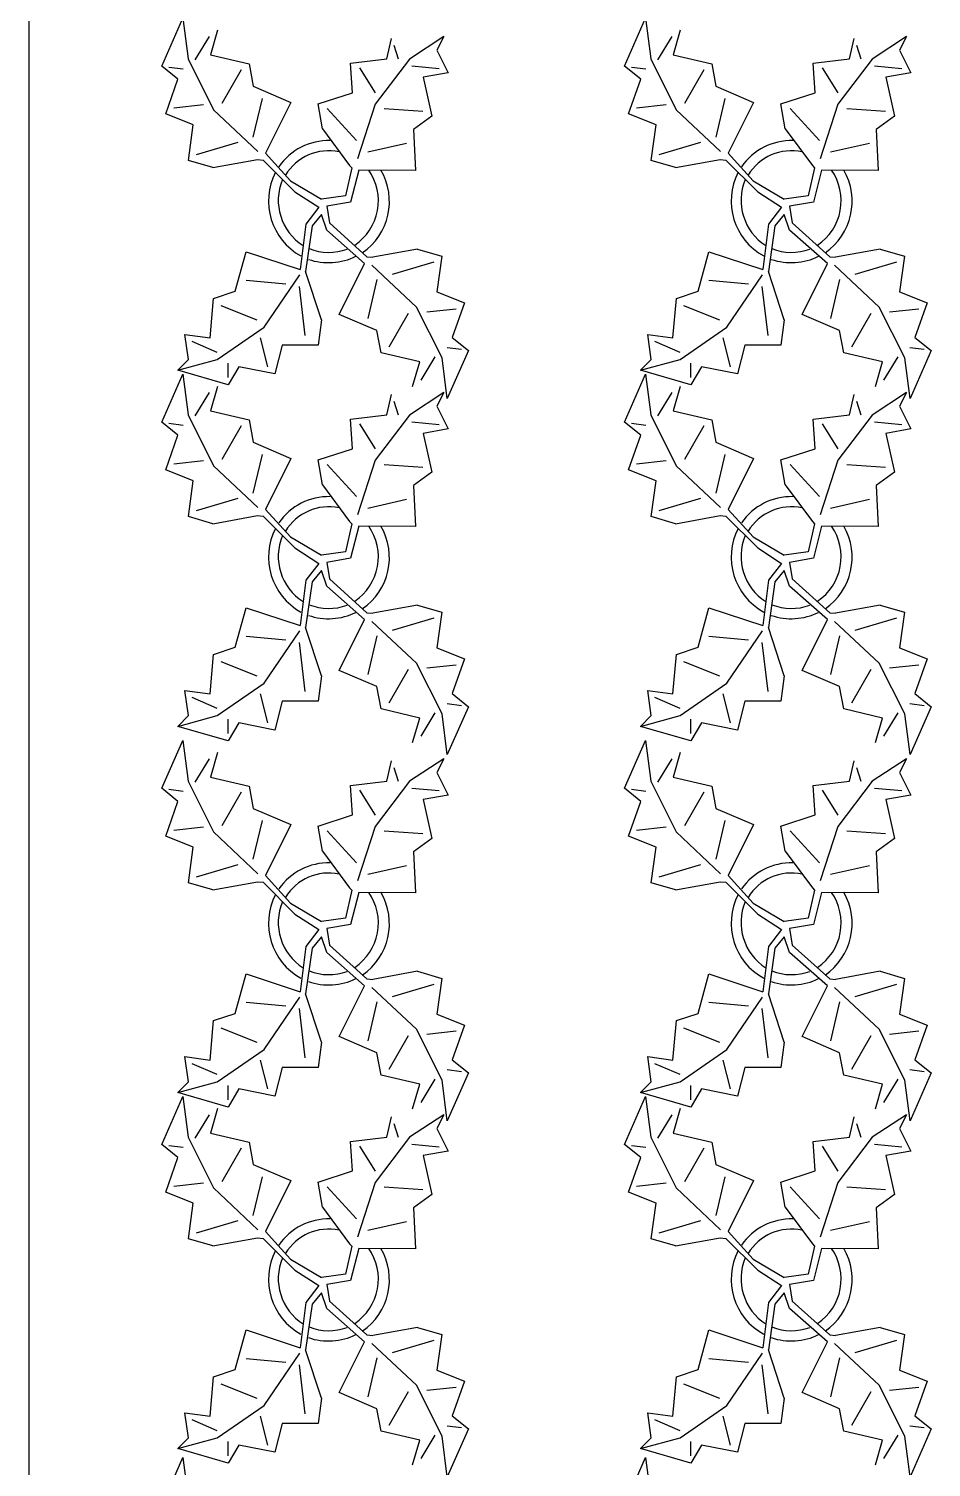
# Model space of a CAD drawing. Header units: inches. Extents: x 8624 to 20537, y 780 to 7738.
# Drawn here: x 17139.8 to 17228.6, y 1987.5 to 2128.9 of the extents above; entities that cross this region are included whole.
import ezdxf

# ---------------------------------------------------------------- set-up
doc = ezdxf.new("R2010")
doc.units = ezdxf.units.IN
doc.header["$MEASUREMENT"] = 0

msp = doc.modelspace()

# ---------------------------------------------------------------- linework, layer by layer
msp.add_line((17139.85, 2729.61), (17139.85, 1318.98))
at = {"color": 114, "linetype": 'Continuous'}
for p, q in [((17152.92, 2125.27), (17155, 2129.98)), ((17155, 2129.98), (17155.51, 2125.98)), ((17198.42, 2125.27), (17200.5, 2129.98)), ((17200.5, 2129.98), (17201.01, 2125.98)), ((17156.21, 2125.88), (17157.61, 2128.18)), ((17158.41, 2128.78), (17157.71, 2126.38)), ((17180.66, 2128.17), (17177.29, 2125.96)), ((17180.66, 2128.17), (17179.98, 2126.83)), ((17201.71, 2125.88), (17203.11, 2128.18)), ((17203.91, 2128.78), (17203.21, 2126.38)), ((17226.16, 2128.17), (17222.79, 2125.96)), ((17226.16, 2128.17), (17225.48, 2126.83)), ((17175.05, 2125.97), (17175.52, 2127.98)), ((17175.73, 2127.31), (17176.17, 2125.97)), ((17179.98, 2126.83), (17181.08, 2124.59)), ((17220.55, 2125.97), (17221.02, 2127.98)), ((17221.23, 2127.31), (17221.67, 2125.97)), ((17225.48, 2126.83), (17226.58, 2124.59)), ((17155.51, 2125.98), (17158.02, 2120.98)), ((17157.71, 2126.38), (17161.51, 2125.49)), ((17161.51, 2125.49), (17161.92, 2123.29)), ((17171.47, 2125.55), (17175.05, 2125.97)), ((17171.67, 2122.65), (17171.47, 2125.55)), ((17177.29, 2125.96), (17173.9, 2121.51)), ((17201.01, 2125.98), (17203.52, 2120.98)), ((17203.21, 2126.38), (17207.01, 2125.49)), ((17207.01, 2125.49), (17207.42, 2123.29)), ((17216.97, 2125.55), (17220.55, 2125.97)), ((17217.17, 2122.65), (17216.97, 2125.55)), ((17222.79, 2125.96), (17219.4, 2121.51)), ((17154.52, 2123.97), (17152.92, 2125.27)), ((17153.33, 2120.57), (17154.52, 2123.97)), ((17153.62, 2125.17), (17155.02, 2124.98)), ((17160.72, 2124.89), (17158.82, 2121.58)), ((17172.36, 2125.1), (17173.91, 2122.63)), ((17177.51, 2125.28), (17180.19, 2125.04)), ((17181.08, 2124.59), (17178.62, 2124.16)), ((17178.62, 2124.16), (17179.48, 2120.35)), ((17200.02, 2123.97), (17198.42, 2125.27)), ((17198.83, 2120.57), (17200.02, 2123.97)), ((17199.12, 2125.17), (17200.52, 2124.98)), ((17206.22, 2124.89), (17204.32, 2121.58)), ((17217.86, 2125.1), (17219.41, 2122.63)), ((17223.01, 2125.28), (17225.69, 2125.04)), ((17226.58, 2124.59), (17224.12, 2124.16)), ((17224.12, 2124.16), (17224.98, 2120.35)), ((17161.92, 2123.29), (17165.62, 2121.7)), ((17168.31, 2121.55), (17171.67, 2122.65)), ((17207.42, 2123.29), (17211.12, 2121.7)), ((17213.81, 2121.55), (17217.17, 2122.65)), ((17154.12, 2121.17), (17157.02, 2121.48)), ((17161.93, 2118.29), (17162.82, 2122.09)), ((17165.62, 2121.7), (17163.13, 2116.69)), ((17168.74, 2119.09), (17168.31, 2121.55)), ((17169.2, 2121.1), (17172.09, 2117.95)), ((17173.9, 2121.51), (17172.17, 2116.16)), ((17199.62, 2121.17), (17202.52, 2121.48)), ((17207.43, 2118.29), (17208.32, 2122.09)), ((17211.12, 2121.7), (17208.63, 2116.69)), ((17214.24, 2119.09), (17213.81, 2121.55)), ((17214.7, 2121.1), (17217.59, 2117.95)), ((17219.4, 2121.51), (17217.67, 2116.16)), ((17156.03, 2119.48), (17153.33, 2120.57)), ((17158.02, 2120.98), (17162.37, 2116.87)), ((17178.59, 2120.8), (17174.79, 2121.06)), ((17179.48, 2120.35), (17177.68, 2119.02)), ((17201.53, 2119.48), (17198.83, 2120.57)), ((17203.52, 2120.98), (17207.87, 2116.87)), ((17224.09, 2120.8), (17220.29, 2121.06)), ((17224.98, 2120.35), (17223.18, 2119.02)), ((17155.54, 2115.98), (17156.03, 2119.48)), ((17168.74, 2119.09), (17171.4, 2115.49)), ((17177.68, 2119.02), (17177.88, 2115)), ((17201.04, 2115.98), (17201.53, 2119.48)), ((17214.24, 2119.09), (17216.9, 2115.49)), ((17223.18, 2119.02), (17223.38, 2115)), ((17156.33, 2116.58), (17160.43, 2117.79)), ((17173.19, 2116.82), (17177, 2117.69)), ((17201.83, 2116.58), (17205.93, 2117.79)), ((17218.69, 2116.82), (17222.5, 2117.69)), ((17157.94, 2115.28), (17155.54, 2115.98)), ((17157.94, 2115.28), (17162.34, 2116.09)), ((17162.34, 2116.09), (17162.9, 2116.03)), ((17162.9, 2116.03), (17166.02, 2112.9)), ((17165.57, 2113.99), (17163.13, 2116.69)), ((17171.4, 2115.49), (17171.62, 2115.27)), ((17203.44, 2115.28), (17201.04, 2115.98)), ((17203.44, 2115.28), (17207.84, 2116.09)), ((17207.84, 2116.09), (17208.4, 2116.03)), ((17208.4, 2116.03), (17211.52, 2112.9)), ((17211.07, 2113.99), (17208.63, 2116.69)), ((17216.9, 2115.49), (17217.12, 2115.27)), ((17171.62, 2115.27), (17170.98, 2112.5)), ((17172.29, 2115.04), (17171.5, 2111.89)), ((17177.88, 2115), (17172.29, 2115.04)), ((17217.12, 2115.27), (17216.48, 2112.5)), ((17217.79, 2115.04), (17217, 2111.89)), ((17223.38, 2115), (17217.79, 2115.04)), ((17165.57, 2113.99), (17168.63, 2112.19)), ((17166.02, 2112.9), (17168.37, 2111.38)), ((17211.07, 2113.99), (17214.13, 2112.19)), ((17211.52, 2112.9), (17213.87, 2111.38)), ((17168.37, 2111.38), (17167.09, 2109.72)), ((17170.98, 2112.5), (17168.63, 2112.19)), ((17171.5, 2111.89), (17169.15, 2111.48)), ((17169.15, 2111.48), (17169.41, 2109.85)), ((17170.98, 2112.5), (17170.98, 2112.5)), ((17213.87, 2111.38), (17212.59, 2109.72)), ((17216.48, 2112.5), (17214.13, 2112.19)), ((17217, 2111.89), (17214.65, 2111.48)), ((17214.65, 2111.48), (17214.91, 2109.85)), ((17216.48, 2112.5), (17216.48, 2112.5)), ((17168.63, 2110.67), (17167.72, 2109.55)), ((17169.15, 2109.14), (17168.63, 2110.67)), ((17169.41, 2109.85), (17173.1, 2106.53)), ((17214.13, 2110.67), (17213.22, 2109.55)), ((17214.65, 2109.14), (17214.13, 2110.67)), ((17214.91, 2109.85), (17218.6, 2106.53)), ((17167.09, 2109.72), (17166.52, 2105.26)), ((17167.72, 2109.55), (17167.07, 2105.07)), ((17172.87, 2105.86), (17169.15, 2109.14)), ((17212.59, 2109.72), (17212.02, 2105.26)), ((17213.22, 2109.55), (17212.57, 2105.07)), ((17218.37, 2105.86), (17214.65, 2109.14)), ((17160.16, 2103.14), (17161.22, 2107.02)), ((17161.22, 2107.02), (17166.52, 2105.26)), ((17178.06, 2107.28), (17173.67, 2106.47)), ((17178.06, 2107.28), (17180.47, 2106.58)), ((17205.66, 2103.14), (17206.72, 2107.02)), ((17206.72, 2107.02), (17212.02, 2105.26)), ((17223.56, 2107.28), (17219.17, 2106.47)), ((17223.56, 2107.28), (17225.97, 2106.58)), ((17170.38, 2100.86), (17172.87, 2105.86)), ((17173.1, 2106.53), (17173.67, 2106.47)), ((17177.98, 2101.58), (17173.59, 2105.68)), ((17179.67, 2105.98), (17175.57, 2104.77)), ((17180.47, 2106.58), (17179.97, 2103.08)), ((17215.88, 2100.86), (17218.37, 2105.86)), ((17218.6, 2106.53), (17219.17, 2106.47)), ((17223.48, 2101.58), (17219.09, 2105.68)), ((17225.17, 2105.98), (17221.07, 2104.77)), ((17225.97, 2106.58), (17225.47, 2103.08)), ((17165.11, 2103.84), (17161.22, 2104.2)), ((17162.98, 2099.6), (17166.51, 2104.75)), ((17168.64, 2100.31), (17167.07, 2105.07)), ((17174.07, 2104.27), (17173.18, 2100.46)), ((17210.61, 2103.84), (17206.72, 2104.2)), ((17208.48, 2099.6), (17212.01, 2104.75)), ((17214.14, 2100.31), (17212.57, 2105.07)), ((17219.57, 2104.27), (17218.68, 2100.46)), ((17158.03, 2102.43), (17160.16, 2103.14)), ((17166.44, 2103.61), (17167.01, 2098.77)), ((17179.97, 2103.08), (17182.68, 2101.99)), ((17203.53, 2102.43), (17205.66, 2103.14)), ((17211.94, 2103.61), (17212.51, 2098.77)), ((17225.47, 2103.08), (17228.18, 2101.99)), ((17157.68, 2098.54), (17158.03, 2102.43)), ((17158.74, 2101.72), (17162.28, 2100.31)), ((17180.49, 2096.58), (17177.98, 2101.58)), ((17181.88, 2101.38), (17178.98, 2101.08)), ((17182.68, 2101.99), (17181.48, 2098.58)), ((17203.18, 2098.54), (17203.53, 2102.43)), ((17204.24, 2101.72), (17207.78, 2100.31)), ((17225.99, 2096.58), (17223.48, 2101.58)), ((17227.38, 2101.38), (17224.48, 2101.08)), ((17228.18, 2101.99), (17226.98, 2098.58)), ((17168.64, 2100.31), (17168.29, 2097.83)), ((17174.08, 2099.27), (17170.38, 2100.86)), ((17175.29, 2097.67), (17177.18, 2100.97)), ((17214.14, 2100.31), (17213.79, 2097.83)), ((17219.58, 2099.27), (17215.88, 2100.86)), ((17220.79, 2097.67), (17222.68, 2100.97)), ((17155.21, 2098.89), (17157.68, 2098.54)), ((17155.56, 2096.42), (17155.21, 2098.89)), ((17158.39, 2096.42), (17162.98, 2099.6)), ((17163.34, 2095.71), (17162.63, 2098.54)), ((17174.49, 2097.07), (17174.08, 2099.27)), ((17181.48, 2098.58), (17183.09, 2097.29)), ((17200.71, 2098.89), (17203.18, 2098.54)), ((17201.06, 2096.42), (17200.71, 2098.89)), ((17203.89, 2096.42), (17208.48, 2099.6)), ((17208.84, 2095.71), (17208.13, 2098.54)), ((17219.99, 2097.07), (17219.58, 2099.27)), ((17226.98, 2098.58), (17228.59, 2097.29)), ((17158.39, 2097.12), (17155.91, 2098.19)), ((17164.75, 2097.83), (17164.05, 2095)), ((17168.29, 2097.83), (17164.75, 2097.83)), ((17178.29, 2096.18), (17174.49, 2097.07)), ((17182.39, 2097.39), (17180.99, 2097.58)), ((17183.09, 2097.29), (17181, 2092.58)), ((17203.89, 2097.12), (17201.41, 2098.19)), ((17210.25, 2097.83), (17209.55, 2095)), ((17213.79, 2097.83), (17210.25, 2097.83)), ((17223.79, 2096.18), (17219.99, 2097.07)), ((17227.89, 2097.39), (17226.49, 2097.58)), ((17228.59, 2097.29), (17226.5, 2092.58)), ((17154.5, 2095.36), (17158.39, 2096.42)), ((17154.5, 2095.36), (17155.56, 2096.42)), ((17159.45, 2094.65), (17159.45, 2096.06)), ((17160.51, 2095.71), (17159.45, 2093.94)), ((17164.05, 2095), (17160.51, 2095.71)), ((17177.59, 2093.77), (17178.29, 2096.18)), ((17179.79, 2096.68), (17178.39, 2094.38)), ((17181, 2092.58), (17180.49, 2096.58)), ((17200, 2095.36), (17203.89, 2096.42)), ((17200, 2095.36), (17201.06, 2096.42)), ((17204.95, 2094.65), (17204.95, 2096.06)), ((17206.01, 2095.71), (17204.95, 2093.94)), ((17209.55, 2095), (17206.01, 2095.71)), ((17223.09, 2093.77), (17223.79, 2096.18)), ((17225.29, 2096.68), (17223.89, 2094.38)), ((17226.5, 2092.58), (17225.99, 2096.58)), ((17152.92, 2090.27), (17155, 2094.98)), ((17159.45, 2093.94), (17154.5, 2095.36)), ((17155, 2094.98), (17155.51, 2090.98)), ((17198.42, 2090.27), (17200.5, 2094.98)), ((17204.95, 2093.94), (17200, 2095.36)), ((17200.5, 2094.98), (17201.01, 2090.98)), ((17156.21, 2090.88), (17157.61, 2093.18)), ((17158.41, 2093.78), (17157.71, 2091.38)), ((17175.05, 2090.97), (17175.52, 2092.98)), ((17180.66, 2093.17), (17177.29, 2090.96)), ((17180.66, 2093.17), (17179.98, 2091.83)), ((17201.71, 2090.88), (17203.11, 2093.18)), ((17203.91, 2093.78), (17203.21, 2091.38)), ((17220.55, 2090.97), (17221.02, 2092.98)), ((17226.16, 2093.17), (17222.79, 2090.96)), ((17226.16, 2093.17), (17225.48, 2091.83)), ((17157.71, 2091.38), (17161.51, 2090.49)), ((17175.73, 2092.31), (17176.17, 2090.97)), ((17179.98, 2091.83), (17181.08, 2089.59)), ((17203.21, 2091.38), (17207.01, 2090.49)), ((17221.23, 2092.31), (17221.67, 2090.97)), ((17225.48, 2091.83), (17226.58, 2089.59)), ((17154.52, 2088.97), (17152.92, 2090.27)), ((17153.62, 2090.17), (17155.02, 2089.98)), ((17155.51, 2090.98), (17158.02, 2085.98)), ((17161.51, 2090.49), (17161.92, 2088.29)), ((17171.47, 2090.55), (17175.05, 2090.97)), ((17171.67, 2087.65), (17171.47, 2090.55)), ((17172.36, 2090.1), (17173.91, 2087.63)), ((17177.29, 2090.96), (17173.9, 2086.51)), ((17177.51, 2090.28), (17180.19, 2090.04)), ((17200.02, 2088.97), (17198.42, 2090.27)), ((17199.12, 2090.17), (17200.52, 2089.98)), ((17201.01, 2090.98), (17203.52, 2085.98)), ((17207.01, 2090.49), (17207.42, 2088.29)), ((17216.97, 2090.55), (17220.55, 2090.97)), ((17217.17, 2087.65), (17216.97, 2090.55)), ((17217.86, 2090.1), (17219.41, 2087.63)), ((17222.79, 2090.96), (17219.4, 2086.51)), ((17223.01, 2090.28), (17225.69, 2090.04)), ((17153.33, 2085.57), (17154.52, 2088.97)), ((17160.72, 2089.89), (17158.82, 2086.58)), ((17181.08, 2089.59), (17178.62, 2089.16)), ((17178.62, 2089.16), (17179.48, 2085.35)), ((17198.83, 2085.57), (17200.02, 2088.97)), ((17206.22, 2089.89), (17204.32, 2086.58)), ((17226.58, 2089.59), (17224.12, 2089.16)), ((17224.12, 2089.16), (17224.98, 2085.35)), ((17161.92, 2088.29), (17165.62, 2086.7)), ((17168.31, 2086.55), (17171.67, 2087.65)), ((17207.42, 2088.29), (17211.12, 2086.7)), ((17213.81, 2086.55), (17217.17, 2087.65)), ((17154.12, 2086.17), (17157.02, 2086.48)), ((17158.02, 2085.98), (17162.37, 2081.87)), ((17161.93, 2083.29), (17162.82, 2087.09)), ((17165.62, 2086.7), (17163.13, 2081.69)), ((17168.74, 2084.09), (17168.31, 2086.55)), ((17169.2, 2086.1), (17172.09, 2082.95)), ((17173.9, 2086.51), (17172.17, 2081.16)), ((17178.59, 2085.8), (17174.79, 2086.06)), ((17199.62, 2086.17), (17202.52, 2086.48)), ((17203.52, 2085.98), (17207.87, 2081.87)), ((17207.43, 2083.29), (17208.32, 2087.09)), ((17211.12, 2086.7), (17208.63, 2081.69)), ((17214.24, 2084.09), (17213.81, 2086.55)), ((17214.7, 2086.1), (17217.59, 2082.95)), ((17219.4, 2086.51), (17217.67, 2081.16)), ((17224.09, 2085.8), (17220.29, 2086.06)), ((17156.03, 2084.48), (17153.33, 2085.57)), ((17155.54, 2080.98), (17156.03, 2084.48)), ((17179.48, 2085.35), (17177.68, 2084.02)), ((17201.53, 2084.48), (17198.83, 2085.57)), ((17201.04, 2080.98), (17201.53, 2084.48)), ((17224.98, 2085.35), (17223.18, 2084.02)), ((17168.74, 2084.09), (17171.4, 2080.49)), ((17177.68, 2084.02), (17177.88, 2080)), ((17214.24, 2084.09), (17216.9, 2080.49)), ((17223.18, 2084.02), (17223.38, 2080)), ((17156.33, 2081.58), (17160.43, 2082.79)), ((17165.57, 2078.99), (17163.13, 2081.69)), ((17173.19, 2081.82), (17177, 2082.69)), ((17201.83, 2081.58), (17205.93, 2082.79)), ((17211.07, 2078.99), (17208.63, 2081.69)), ((17218.69, 2081.82), (17222.5, 2082.69)), ((17157.94, 2080.28), (17155.54, 2080.98)), ((17157.94, 2080.28), (17162.34, 2081.09)), ((17162.34, 2081.09), (17162.9, 2081.03)), ((17162.9, 2081.03), (17166.02, 2077.9)), ((17171.62, 2080.27), (17170.98, 2077.5)), ((17171.4, 2080.49), (17171.62, 2080.27)), ((17203.44, 2080.28), (17201.04, 2080.98)), ((17203.44, 2080.28), (17207.84, 2081.09)), ((17207.84, 2081.09), (17208.4, 2081.03)), ((17208.4, 2081.03), (17211.52, 2077.9)), ((17217.12, 2080.27), (17216.48, 2077.5)), ((17216.9, 2080.49), (17217.12, 2080.27)), ((17165.57, 2078.99), (17168.63, 2077.19)), ((17172.29, 2080.04), (17171.5, 2076.89)), ((17177.88, 2080), (17172.29, 2080.04)), ((17211.07, 2078.99), (17214.13, 2077.19)), ((17217.79, 2080.04), (17217, 2076.89)), ((17223.38, 2080), (17217.79, 2080.04)), ((17166.02, 2077.9), (17168.37, 2076.38)), ((17170.98, 2077.5), (17168.63, 2077.19)), ((17170.98, 2077.5), (17170.98, 2077.5)), ((17211.52, 2077.9), (17213.87, 2076.38)), ((17216.48, 2077.5), (17214.13, 2077.19)), ((17216.48, 2077.5), (17216.48, 2077.5)), ((17168.37, 2076.38), (17167.09, 2074.72)), ((17171.5, 2076.89), (17169.15, 2076.48)), ((17169.15, 2076.48), (17169.41, 2074.85)), ((17213.87, 2076.38), (17212.59, 2074.72)), ((17217, 2076.89), (17214.65, 2076.48)), ((17214.65, 2076.48), (17214.91, 2074.85)), ((17167.09, 2074.72), (17166.52, 2070.26)), ((17167.72, 2074.55), (17167.07, 2070.07)), ((17168.63, 2075.67), (17167.72, 2074.55)), ((17169.15, 2074.14), (17168.63, 2075.67)), ((17169.41, 2074.85), (17173.1, 2071.53)), ((17212.59, 2074.72), (17212.02, 2070.26)), ((17213.22, 2074.55), (17212.57, 2070.07)), ((17214.13, 2075.67), (17213.22, 2074.55)), ((17214.65, 2074.14), (17214.13, 2075.67)), ((17214.91, 2074.85), (17218.6, 2071.53)), ((17172.87, 2070.86), (17169.15, 2074.14)), ((17218.37, 2070.86), (17214.65, 2074.14)), ((17160.16, 2068.14), (17161.22, 2072.02)), ((17161.22, 2072.02), (17166.52, 2070.26)), ((17178.06, 2072.28), (17173.67, 2071.47)), ((17178.06, 2072.28), (17180.47, 2071.58)), ((17180.47, 2071.58), (17179.97, 2068.08)), ((17205.66, 2068.14), (17206.72, 2072.02)), ((17206.72, 2072.02), (17212.02, 2070.26)), ((17223.56, 2072.28), (17219.17, 2071.47)), ((17223.56, 2072.28), (17225.97, 2071.58)), ((17225.97, 2071.58), (17225.47, 2068.08)), ((17170.38, 2065.86), (17172.87, 2070.86)), ((17173.1, 2071.53), (17173.67, 2071.47)), ((17177.98, 2066.58), (17173.59, 2070.68)), ((17179.67, 2070.98), (17175.57, 2069.77)), ((17215.88, 2065.86), (17218.37, 2070.86)), ((17218.6, 2071.53), (17219.17, 2071.47)), ((17223.48, 2066.58), (17219.09, 2070.68)), ((17225.17, 2070.98), (17221.07, 2069.77)), ((17165.11, 2068.84), (17161.22, 2069.2)), ((17162.98, 2064.6), (17166.51, 2069.75)), ((17168.64, 2065.31), (17167.07, 2070.07)), ((17174.07, 2069.27), (17173.18, 2065.46)), ((17210.61, 2068.84), (17206.72, 2069.2)), ((17208.48, 2064.6), (17212.01, 2069.75)), ((17214.14, 2065.31), (17212.57, 2070.07)), ((17219.57, 2069.27), (17218.68, 2065.46)), ((17157.68, 2063.54), (17158.03, 2067.43)), ((17158.03, 2067.43), (17160.16, 2068.14)), ((17166.44, 2068.61), (17167.01, 2063.77)), ((17179.97, 2068.08), (17182.68, 2066.99)), ((17203.18, 2063.54), (17203.53, 2067.43)), ((17203.53, 2067.43), (17205.66, 2068.14)), ((17211.94, 2068.61), (17212.51, 2063.77)), ((17225.47, 2068.08), (17228.18, 2066.99)), ((17158.74, 2066.72), (17162.28, 2065.31)), ((17175.29, 2062.67), (17177.18, 2065.97)), ((17180.49, 2061.58), (17177.98, 2066.58)), ((17181.88, 2066.38), (17178.98, 2066.08)), ((17182.68, 2066.99), (17181.48, 2063.58)), ((17204.24, 2066.72), (17207.78, 2065.31)), ((17220.79, 2062.67), (17222.68, 2065.97)), ((17225.99, 2061.58), (17223.48, 2066.58)), ((17227.38, 2066.38), (17224.48, 2066.08)), ((17228.18, 2066.99), (17226.98, 2063.58)), ((17158.39, 2061.42), (17162.98, 2064.6)), ((17168.64, 2065.31), (17168.29, 2062.83)), ((17174.08, 2064.27), (17170.38, 2065.86)), ((17203.89, 2061.42), (17208.48, 2064.6)), ((17214.14, 2065.31), (17213.79, 2062.83)), ((17219.58, 2064.27), (17215.88, 2065.86)), ((17155.21, 2063.89), (17157.68, 2063.54)), ((17155.56, 2061.42), (17155.21, 2063.89)), ((17158.39, 2062.12), (17155.91, 2063.19)), ((17163.34, 2060.71), (17162.63, 2063.54)), ((17174.49, 2062.07), (17174.08, 2064.27)), ((17181.48, 2063.58), (17183.09, 2062.29)), ((17200.71, 2063.89), (17203.18, 2063.54)), ((17201.06, 2061.42), (17200.71, 2063.89)), ((17203.89, 2062.12), (17201.41, 2063.19)), ((17208.84, 2060.71), (17208.13, 2063.54)), ((17219.99, 2062.07), (17219.58, 2064.27)), ((17226.98, 2063.58), (17228.59, 2062.29)), ((17164.75, 2062.83), (17164.05, 2060)), ((17168.29, 2062.83), (17164.75, 2062.83)), ((17178.29, 2061.18), (17174.49, 2062.07)), ((17179.79, 2061.68), (17178.39, 2059.38)), ((17182.39, 2062.39), (17180.99, 2062.58)), ((17183.09, 2062.29), (17181, 2057.58)), ((17210.25, 2062.83), (17209.55, 2060)), ((17213.79, 2062.83), (17210.25, 2062.83)), ((17223.79, 2061.18), (17219.99, 2062.07)), ((17225.29, 2061.68), (17223.89, 2059.38)), ((17227.89, 2062.39), (17226.49, 2062.58)), ((17228.59, 2062.29), (17226.5, 2057.58)), ((17154.5, 2060.36), (17158.39, 2061.42)), ((17154.5, 2060.36), (17155.56, 2061.42)), ((17159.45, 2058.94), (17154.5, 2060.36)), ((17159.45, 2059.65), (17159.45, 2061.06)), ((17160.51, 2060.71), (17159.45, 2058.94)), ((17164.05, 2060), (17160.51, 2060.71)), ((17177.59, 2058.77), (17178.29, 2061.18)), ((17181, 2057.58), (17180.49, 2061.58)), ((17200, 2060.36), (17203.89, 2061.42)), ((17200, 2060.36), (17201.06, 2061.42)), ((17204.95, 2058.94), (17200, 2060.36)), ((17204.95, 2059.65), (17204.95, 2061.06)), ((17206.01, 2060.71), (17204.95, 2058.94)), ((17209.55, 2060), (17206.01, 2060.71)), ((17223.09, 2058.77), (17223.79, 2061.18)), ((17226.5, 2057.58), (17225.99, 2061.58)), ((17152.92, 2054.27), (17155, 2058.98)), ((17155, 2058.98), (17155.51, 2054.98)), ((17198.42, 2054.27), (17200.5, 2058.98)), ((17200.5, 2058.98), (17201.01, 2054.98)), ((17158.41, 2057.78), (17157.71, 2055.38)), ((17203.91, 2057.78), (17203.21, 2055.38)), ((17156.21, 2054.88), (17157.61, 2057.18)), ((17175.05, 2054.97), (17175.52, 2056.98)), ((17175.73, 2056.31), (17176.17, 2054.97)), ((17180.66, 2057.17), (17177.29, 2054.96)), ((17180.66, 2057.17), (17179.98, 2055.83)), ((17201.71, 2054.88), (17203.11, 2057.18)), ((17220.55, 2054.97), (17221.02, 2056.98)), ((17221.23, 2056.31), (17221.67, 2054.97)), ((17226.16, 2057.17), (17222.79, 2054.96)), ((17226.16, 2057.17), (17225.48, 2055.83)), ((17155.51, 2054.98), (17158.02, 2049.98)), ((17157.71, 2055.38), (17161.51, 2054.49)), ((17171.47, 2054.55), (17175.05, 2054.97)), ((17177.29, 2054.96), (17173.9, 2050.51)), ((17179.98, 2055.83), (17181.08, 2053.59)), ((17201.01, 2054.98), (17203.52, 2049.98)), ((17203.21, 2055.38), (17207.01, 2054.49)), ((17216.97, 2054.55), (17220.55, 2054.97)), ((17222.79, 2054.96), (17219.4, 2050.51)), ((17225.48, 2055.83), (17226.58, 2053.59)), ((17154.52, 2052.97), (17152.92, 2054.27)), ((17153.62, 2054.17), (17155.02, 2053.98)), ((17160.72, 2053.89), (17158.82, 2050.58)), ((17161.51, 2054.49), (17161.92, 2052.29)), ((17171.67, 2051.65), (17171.47, 2054.55)), ((17172.36, 2054.1), (17173.91, 2051.63)), ((17177.51, 2054.28), (17180.19, 2054.04)), ((17181.08, 2053.59), (17178.62, 2053.16)), ((17200.02, 2052.97), (17198.42, 2054.27)), ((17199.12, 2054.17), (17200.52, 2053.98)), ((17206.22, 2053.89), (17204.32, 2050.58)), ((17207.01, 2054.49), (17207.42, 2052.29)), ((17217.17, 2051.65), (17216.97, 2054.55)), ((17217.86, 2054.1), (17219.41, 2051.63)), ((17223.01, 2054.28), (17225.69, 2054.04)), ((17226.58, 2053.59), (17224.12, 2053.16)), ((17153.33, 2049.57), (17154.52, 2052.97)), ((17161.92, 2052.29), (17165.62, 2050.7)), ((17178.62, 2053.16), (17179.48, 2049.35)), ((17198.83, 2049.57), (17200.02, 2052.97)), ((17207.42, 2052.29), (17211.12, 2050.7)), ((17224.12, 2053.16), (17224.98, 2049.35)), ((17154.12, 2050.17), (17157.02, 2050.48)), ((17161.93, 2047.29), (17162.82, 2051.09)), ((17165.62, 2050.7), (17163.13, 2045.69)), ((17168.31, 2050.55), (17171.67, 2051.65)), ((17168.74, 2048.09), (17168.31, 2050.55)), ((17173.9, 2050.51), (17172.17, 2045.16)), ((17199.62, 2050.17), (17202.52, 2050.48)), ((17207.43, 2047.29), (17208.32, 2051.09)), ((17211.12, 2050.7), (17208.63, 2045.69)), ((17213.81, 2050.55), (17217.17, 2051.65)), ((17214.24, 2048.09), (17213.81, 2050.55)), ((17219.4, 2050.51), (17217.67, 2045.16)), ((17156.03, 2048.48), (17153.33, 2049.57)), ((17158.02, 2049.98), (17162.37, 2045.87)), ((17169.2, 2050.1), (17172.09, 2046.95)), ((17178.59, 2049.8), (17174.79, 2050.06)), ((17179.48, 2049.35), (17177.68, 2048.02)), ((17201.53, 2048.48), (17198.83, 2049.57)), ((17203.52, 2049.98), (17207.87, 2045.87)), ((17214.7, 2050.1), (17217.59, 2046.95)), ((17224.09, 2049.8), (17220.29, 2050.06)), ((17224.98, 2049.35), (17223.18, 2048.02)), ((17155.54, 2044.98), (17156.03, 2048.48)), ((17168.74, 2048.09), (17171.4, 2044.49)), ((17177.68, 2048.02), (17177.88, 2044)), ((17201.04, 2044.98), (17201.53, 2048.48)), ((17214.24, 2048.09), (17216.9, 2044.49)), ((17223.18, 2048.02), (17223.38, 2044)), ((17156.33, 2045.58), (17160.43, 2046.79)), ((17173.19, 2045.82), (17177, 2046.69)), ((17201.83, 2045.58), (17205.93, 2046.79)), ((17218.69, 2045.82), (17222.5, 2046.69)), ((17157.94, 2044.28), (17155.54, 2044.98)), ((17157.94, 2044.28), (17162.34, 2045.09)), ((17162.34, 2045.09), (17162.9, 2045.03)), ((17162.9, 2045.03), (17166.02, 2041.9)), ((17165.57, 2042.99), (17163.13, 2045.69)), ((17203.44, 2044.28), (17201.04, 2044.98)), ((17203.44, 2044.28), (17207.84, 2045.09)), ((17207.84, 2045.09), (17208.4, 2045.03)), ((17208.4, 2045.03), (17211.52, 2041.9)), ((17211.07, 2042.99), (17208.63, 2045.69)), ((17171.62, 2044.27), (17170.98, 2041.5)), ((17171.4, 2044.49), (17171.62, 2044.27)), ((17172.29, 2044.04), (17171.5, 2040.89)), ((17177.88, 2044), (17172.29, 2044.04)), ((17217.12, 2044.27), (17216.48, 2041.5)), ((17216.9, 2044.49), (17217.12, 2044.27)), ((17217.79, 2044.04), (17217, 2040.89)), ((17223.38, 2044), (17217.79, 2044.04)), ((17165.57, 2042.99), (17168.63, 2041.19)), ((17166.02, 2041.9), (17168.37, 2040.38)), ((17211.07, 2042.99), (17214.13, 2041.19)), ((17211.52, 2041.9), (17213.87, 2040.38)), ((17170.98, 2041.5), (17168.63, 2041.19)), ((17171.5, 2040.89), (17169.15, 2040.48)), ((17169.15, 2040.48), (17169.41, 2038.85)), ((17170.98, 2041.5), (17170.98, 2041.5)), ((17216.48, 2041.5), (17214.13, 2041.19)), ((17217, 2040.89), (17214.65, 2040.48)), ((17214.65, 2040.48), (17214.91, 2038.85)), ((17216.48, 2041.5), (17216.48, 2041.5)), ((17168.37, 2040.38), (17167.09, 2038.72)), ((17168.63, 2039.67), (17167.72, 2038.55)), ((17169.15, 2038.14), (17168.63, 2039.67)), ((17213.87, 2040.38), (17212.59, 2038.72)), ((17214.13, 2039.67), (17213.22, 2038.55)), ((17214.65, 2038.14), (17214.13, 2039.67)), ((17167.09, 2038.72), (17166.52, 2034.26)), ((17167.72, 2038.55), (17167.07, 2034.07)), ((17172.87, 2034.86), (17169.15, 2038.14)), ((17169.41, 2038.85), (17173.1, 2035.53)), ((17212.59, 2038.72), (17212.02, 2034.26)), ((17213.22, 2038.55), (17212.57, 2034.07)), ((17218.37, 2034.86), (17214.65, 2038.14)), ((17214.91, 2038.85), (17218.6, 2035.53)), ((17178.06, 2036.28), (17173.67, 2035.47)), ((17178.06, 2036.28), (17180.47, 2035.58)), ((17223.56, 2036.28), (17219.17, 2035.47)), ((17223.56, 2036.28), (17225.97, 2035.58)), ((17160.16, 2032.14), (17161.22, 2036.02)), ((17161.22, 2036.02), (17166.52, 2034.26)), ((17170.38, 2029.86), (17172.87, 2034.86)), ((17173.1, 2035.53), (17173.67, 2035.47)), ((17179.67, 2034.98), (17175.57, 2033.77)), ((17180.47, 2035.58), (17179.97, 2032.08)), ((17205.66, 2032.14), (17206.72, 2036.02)), ((17206.72, 2036.02), (17212.02, 2034.26)), ((17215.88, 2029.86), (17218.37, 2034.86)), ((17218.6, 2035.53), (17219.17, 2035.47)), ((17225.17, 2034.98), (17221.07, 2033.77)), ((17225.97, 2035.58), (17225.47, 2032.08)), ((17162.98, 2028.6), (17166.51, 2033.75)), ((17168.64, 2029.31), (17167.07, 2034.07)), ((17177.98, 2030.58), (17173.59, 2034.68)), ((17208.48, 2028.6), (17212.01, 2033.75)), ((17214.14, 2029.31), (17212.57, 2034.07)), ((17223.48, 2030.58), (17219.09, 2034.68)), ((17158.03, 2031.43), (17160.16, 2032.14)), ((17165.11, 2032.84), (17161.22, 2033.2)), ((17166.44, 2032.61), (17167.01, 2027.77)), ((17174.07, 2033.27), (17173.18, 2029.46)), ((17179.97, 2032.08), (17182.68, 2030.99)), ((17203.53, 2031.43), (17205.66, 2032.14)), ((17210.61, 2032.84), (17206.72, 2033.2)), ((17211.94, 2032.61), (17212.51, 2027.77)), ((17219.57, 2033.27), (17218.68, 2029.46)), ((17225.47, 2032.08), (17228.18, 2030.99)), ((17157.68, 2027.54), (17158.03, 2031.43)), ((17158.74, 2030.72), (17162.28, 2029.31)), ((17180.49, 2025.58), (17177.98, 2030.58)), ((17182.68, 2030.99), (17181.48, 2027.58)), ((17203.18, 2027.54), (17203.53, 2031.43)), ((17204.24, 2030.72), (17207.78, 2029.31)), ((17225.99, 2025.58), (17223.48, 2030.58)), ((17228.18, 2030.99), (17226.98, 2027.58)), ((17168.64, 2029.31), (17168.29, 2026.83)), ((17174.08, 2028.27), (17170.38, 2029.86)), ((17175.29, 2026.67), (17177.18, 2029.97)), ((17181.88, 2030.38), (17178.98, 2030.08)), ((17214.14, 2029.31), (17213.79, 2026.83)), ((17219.58, 2028.27), (17215.88, 2029.86)), ((17220.79, 2026.67), (17222.68, 2029.97)), ((17227.38, 2030.38), (17224.48, 2030.08)), ((17155.21, 2027.89), (17157.68, 2027.54)), ((17155.56, 2025.42), (17155.21, 2027.89)), ((17158.39, 2025.42), (17162.98, 2028.6)), ((17174.49, 2026.07), (17174.08, 2028.27)), ((17200.71, 2027.89), (17203.18, 2027.54)), ((17201.06, 2025.42), (17200.71, 2027.89)), ((17203.89, 2025.42), (17208.48, 2028.6)), ((17219.99, 2026.07), (17219.58, 2028.27)), ((17158.39, 2026.12), (17155.91, 2027.19)), ((17163.34, 2024.71), (17162.63, 2027.54)), ((17164.75, 2026.83), (17164.05, 2024)), ((17168.29, 2026.83), (17164.75, 2026.83)), ((17182.39, 2026.39), (17180.99, 2026.58)), ((17181.48, 2027.58), (17183.09, 2026.29)), ((17203.89, 2026.12), (17201.41, 2027.19)), ((17208.84, 2024.71), (17208.13, 2027.54)), ((17210.25, 2026.83), (17209.55, 2024)), ((17213.79, 2026.83), (17210.25, 2026.83)), ((17227.89, 2026.39), (17226.49, 2026.58)), ((17226.98, 2027.58), (17228.59, 2026.29)), ((17154.5, 2024.36), (17158.39, 2025.42)), ((17154.5, 2024.36), (17155.56, 2025.42)), ((17159.45, 2023.65), (17159.45, 2025.06)), ((17178.29, 2025.18), (17174.49, 2026.07)), ((17177.59, 2022.77), (17178.29, 2025.18)), ((17179.79, 2025.68), (17178.39, 2023.38)), ((17181, 2021.58), (17180.49, 2025.58)), ((17183.09, 2026.29), (17181, 2021.58)), ((17200, 2024.36), (17203.89, 2025.42)), ((17200, 2024.36), (17201.06, 2025.42)), ((17204.95, 2023.65), (17204.95, 2025.06)), ((17223.79, 2025.18), (17219.99, 2026.07)), ((17223.09, 2022.77), (17223.79, 2025.18)), ((17225.29, 2025.68), (17223.89, 2023.38)), ((17226.5, 2021.58), (17225.99, 2025.58)), ((17228.59, 2026.29), (17226.5, 2021.58)), ((17152.92, 2019.27), (17155, 2023.98)), ((17159.45, 2022.94), (17154.5, 2024.36)), ((17155, 2023.98), (17155.51, 2019.98)), ((17160.51, 2024.71), (17159.45, 2022.94)), ((17164.05, 2024), (17160.51, 2024.71)), ((17198.42, 2019.27), (17200.5, 2023.98)), ((17204.95, 2022.94), (17200, 2024.36)), ((17200.5, 2023.98), (17201.01, 2019.98)), ((17206.01, 2024.71), (17204.95, 2022.94)), ((17209.55, 2024), (17206.01, 2024.71)), ((17156.21, 2019.88), (17157.61, 2022.18)), ((17158.41, 2022.78), (17157.71, 2020.38)), ((17180.66, 2022.17), (17177.29, 2019.96)), ((17180.66, 2022.17), (17179.98, 2020.83)), ((17201.71, 2019.88), (17203.11, 2022.18)), ((17203.91, 2022.78), (17203.21, 2020.38)), ((17226.16, 2022.17), (17222.79, 2019.96)), ((17226.16, 2022.17), (17225.48, 2020.83)), ((17175.05, 2019.97), (17175.52, 2021.98)), ((17175.73, 2021.31), (17176.17, 2019.97)), ((17179.98, 2020.83), (17181.08, 2018.59)), ((17220.55, 2019.97), (17221.02, 2021.98)), ((17221.23, 2021.31), (17221.67, 2019.97)), ((17225.48, 2020.83), (17226.58, 2018.59)), ((17154.52, 2017.97), (17152.92, 2019.27)), ((17155.51, 2019.98), (17158.02, 2014.98)), ((17157.71, 2020.38), (17161.51, 2019.49)), ((17161.51, 2019.49), (17161.92, 2017.29)), ((17171.47, 2019.55), (17175.05, 2019.97)), ((17171.67, 2016.65), (17171.47, 2019.55)), ((17177.29, 2019.96), (17173.9, 2015.51)), ((17177.51, 2019.28), (17180.19, 2019.04)), ((17200.02, 2017.97), (17198.42, 2019.27)), ((17201.01, 2019.98), (17203.52, 2014.98)), ((17203.21, 2020.38), (17207.01, 2019.49)), ((17207.01, 2019.49), (17207.42, 2017.29)), ((17216.97, 2019.55), (17220.55, 2019.97)), ((17217.17, 2016.65), (17216.97, 2019.55)), ((17222.79, 2019.96), (17219.4, 2015.51)), ((17223.01, 2019.28), (17225.69, 2019.04)), ((17153.33, 2014.57), (17154.52, 2017.97)), ((17153.62, 2019.17), (17155.02, 2018.98)), ((17160.72, 2018.89), (17158.82, 2015.58)), ((17172.36, 2019.1), (17173.91, 2016.63)), ((17181.08, 2018.59), (17178.62, 2018.16)), ((17178.62, 2018.16), (17179.48, 2014.35)), ((17198.83, 2014.57), (17200.02, 2017.97)), ((17199.12, 2019.17), (17200.52, 2018.98)), ((17206.22, 2018.89), (17204.32, 2015.58)), ((17217.86, 2019.1), (17219.41, 2016.63)), ((17226.58, 2018.59), (17224.12, 2018.16)), ((17224.12, 2018.16), (17224.98, 2014.35)), ((17161.92, 2017.29), (17165.62, 2015.7)), ((17168.31, 2015.55), (17171.67, 2016.65)), ((17207.42, 2017.29), (17211.12, 2015.7)), ((17213.81, 2015.55), (17217.17, 2016.65)), ((17154.12, 2015.17), (17157.02, 2015.48)), ((17161.93, 2012.29), (17162.82, 2016.09)), ((17165.62, 2015.7), (17163.13, 2010.69)), ((17168.74, 2013.09), (17168.31, 2015.55)), ((17169.2, 2015.1), (17172.09, 2011.95)), ((17173.9, 2015.51), (17172.17, 2010.16)), ((17178.59, 2014.8), (17174.79, 2015.06)), ((17199.62, 2015.17), (17202.52, 2015.48)), ((17207.43, 2012.29), (17208.32, 2016.09)), ((17211.12, 2015.7), (17208.63, 2010.69)), ((17214.24, 2013.09), (17213.81, 2015.55)), ((17214.7, 2015.1), (17217.59, 2011.95)), ((17219.4, 2015.51), (17217.67, 2010.16)), ((17224.09, 2014.8), (17220.29, 2015.06)), ((17156.03, 2013.48), (17153.33, 2014.57)), ((17158.02, 2014.98), (17162.37, 2010.87)), ((17179.48, 2014.35), (17177.68, 2013.02)), ((17201.53, 2013.48), (17198.83, 2014.57)), ((17203.52, 2014.98), (17207.87, 2010.87)), ((17224.98, 2014.35), (17223.18, 2013.02)), ((17155.54, 2009.98), (17156.03, 2013.48)), ((17168.74, 2013.09), (17171.4, 2009.49)), ((17177.68, 2013.02), (17177.88, 2009)), ((17201.04, 2009.98), (17201.53, 2013.48)), ((17214.24, 2013.09), (17216.9, 2009.49)), ((17223.18, 2013.02), (17223.38, 2009)), ((17156.33, 2010.58), (17160.43, 2011.79)), ((17173.19, 2010.82), (17177, 2011.69)), ((17201.83, 2010.58), (17205.93, 2011.79)), ((17218.69, 2010.82), (17222.5, 2011.69)), ((17157.94, 2009.28), (17155.54, 2009.98)), ((17157.94, 2009.28), (17162.34, 2010.09)), ((17162.34, 2010.09), (17162.9, 2010.03)), ((17162.9, 2010.03), (17166.02, 2006.9)), ((17165.57, 2007.99), (17163.13, 2010.69)), ((17171.4, 2009.49), (17171.62, 2009.27)), ((17203.44, 2009.28), (17201.04, 2009.98)), ((17203.44, 2009.28), (17207.84, 2010.09)), ((17207.84, 2010.09), (17208.4, 2010.03)), ((17208.4, 2010.03), (17211.52, 2006.9)), ((17211.07, 2007.99), (17208.63, 2010.69)), ((17216.9, 2009.49), (17217.12, 2009.27)), ((17165.57, 2007.99), (17168.63, 2006.19)), ((17171.62, 2009.27), (17170.98, 2006.5)), ((17172.29, 2009.04), (17171.5, 2005.89)), ((17177.88, 2009), (17172.29, 2009.04)), ((17211.07, 2007.99), (17214.13, 2006.19)), ((17217.12, 2009.27), (17216.48, 2006.5)), ((17217.79, 2009.04), (17217, 2005.89)), ((17223.38, 2009), (17217.79, 2009.04)), ((17166.02, 2006.9), (17168.37, 2005.38)), ((17211.52, 2006.9), (17213.87, 2005.38)), ((17168.37, 2005.38), (17167.09, 2003.72)), ((17170.98, 2006.5), (17168.63, 2006.19)), ((17171.5, 2005.89), (17169.15, 2005.48)), ((17169.15, 2005.48), (17169.41, 2003.85)), ((17170.98, 2006.5), (17170.98, 2006.5)), ((17213.87, 2005.38), (17212.59, 2003.72)), ((17216.48, 2006.5), (17214.13, 2006.19)), ((17217, 2005.89), (17214.65, 2005.48)), ((17214.65, 2005.48), (17214.91, 2003.85)), ((17216.48, 2006.5), (17216.48, 2006.5)), ((17167.09, 2003.72), (17166.52, 1999.26)), ((17168.63, 2004.67), (17167.72, 2003.55)), ((17169.15, 2003.14), (17168.63, 2004.67)), ((17169.41, 2003.85), (17173.1, 2000.53)), ((17212.59, 2003.72), (17212.02, 1999.26)), ((17214.13, 2004.67), (17213.22, 2003.55)), ((17214.65, 2003.14), (17214.13, 2004.67)), ((17214.91, 2003.85), (17218.6, 2000.53)), ((17167.72, 2003.55), (17167.07, 1999.07)), ((17172.87, 1999.86), (17169.15, 2003.14)), ((17213.22, 2003.55), (17212.57, 1999.07)), ((17218.37, 1999.86), (17214.65, 2003.14)), ((17160.16, 1997.14), (17161.22, 2001.02)), ((17161.22, 2001.02), (17166.52, 1999.26)), ((17178.06, 2001.28), (17173.67, 2000.47)), ((17178.06, 2001.28), (17180.47, 2000.58)), ((17205.66, 1997.14), (17206.72, 2001.02)), ((17206.72, 2001.02), (17212.02, 1999.26)), ((17223.56, 2001.28), (17219.17, 2000.47)), ((17223.56, 2001.28), (17225.97, 2000.58)), ((17170.38, 1994.86), (17172.87, 1999.86)), ((17173.1, 2000.53), (17173.67, 2000.47)), ((17177.98, 1995.58), (17173.59, 1999.68)), ((17179.67, 1999.98), (17175.57, 1998.77)), ((17180.47, 2000.58), (17179.97, 1997.08)), ((17215.88, 1994.86), (17218.37, 1999.86)), ((17218.6, 2000.53), (17219.17, 2000.47)), ((17223.48, 1995.58), (17219.09, 1999.68)), ((17225.17, 1999.98), (17221.07, 1998.77)), ((17225.97, 2000.58), (17225.47, 1997.08)), ((17165.11, 1997.84), (17161.22, 1998.2)), ((17162.98, 1993.6), (17166.51, 1998.75)), ((17168.64, 1994.31), (17167.07, 1999.07)), ((17174.07, 1998.27), (17173.18, 1994.46)), ((17210.61, 1997.84), (17206.72, 1998.2)), ((17208.48, 1993.6), (17212.01, 1998.75)), ((17214.14, 1994.31), (17212.57, 1999.07)), ((17219.57, 1998.27), (17218.68, 1994.46)), ((17158.03, 1996.43), (17160.16, 1997.14)), ((17166.44, 1997.61), (17167.01, 1992.77)), ((17179.97, 1997.08), (17182.68, 1995.99)), ((17203.53, 1996.43), (17205.66, 1997.14)), ((17211.94, 1997.61), (17212.51, 1992.77)), ((17225.47, 1997.08), (17228.18, 1995.99)), ((17157.68, 1992.54), (17158.03, 1996.43)), ((17158.74, 1995.72), (17162.28, 1994.31)), ((17180.49, 1990.58), (17177.98, 1995.58)), ((17181.88, 1995.38), (17178.98, 1995.08)), ((17182.68, 1995.99), (17181.48, 1992.58)), ((17203.18, 1992.54), (17203.53, 1996.43)), ((17204.24, 1995.72), (17207.78, 1994.31)), ((17225.99, 1990.58), (17223.48, 1995.58)), ((17227.38, 1995.38), (17224.48, 1995.08)), ((17228.18, 1995.99), (17226.98, 1992.58)), ((17168.64, 1994.31), (17168.29, 1991.83)), ((17174.08, 1993.27), (17170.38, 1994.86)), ((17175.29, 1991.67), (17177.18, 1994.97)), ((17214.14, 1994.31), (17213.79, 1991.83)), ((17219.58, 1993.27), (17215.88, 1994.86)), ((17220.79, 1991.67), (17222.68, 1994.97)), ((17155.21, 1992.89), (17157.68, 1992.54)), ((17155.56, 1990.42), (17155.21, 1992.89)), ((17158.39, 1990.42), (17162.98, 1993.6)), ((17163.34, 1989.71), (17162.63, 1992.54)), ((17174.49, 1991.07), (17174.08, 1993.27)), ((17181.48, 1992.58), (17183.09, 1991.29)), ((17200.71, 1992.89), (17203.18, 1992.54)), ((17201.06, 1990.42), (17200.71, 1992.89)), ((17203.89, 1990.42), (17208.48, 1993.6)), ((17208.84, 1989.71), (17208.13, 1992.54)), ((17219.99, 1991.07), (17219.58, 1993.27)), ((17226.98, 1992.58), (17228.59, 1991.29)), ((17158.39, 1991.12), (17155.91, 1992.19)), ((17164.75, 1991.83), (17164.05, 1989)), ((17168.29, 1991.83), (17164.75, 1991.83)), ((17178.29, 1990.18), (17174.49, 1991.07)), ((17182.39, 1991.39), (17180.99, 1991.58)), ((17183.09, 1991.29), (17181, 1986.58)), ((17203.89, 1991.12), (17201.41, 1992.19)), ((17210.25, 1991.83), (17209.55, 1989)), ((17213.79, 1991.83), (17210.25, 1991.83)), ((17223.79, 1990.18), (17219.99, 1991.07)), ((17227.89, 1991.39), (17226.49, 1991.58)), ((17228.59, 1991.29), (17226.5, 1986.58)), ((17154.5, 1989.36), (17158.39, 1990.42)), ((17154.5, 1989.36), (17155.56, 1990.42)), ((17159.45, 1988.65), (17159.45, 1990.06)), ((17160.51, 1989.71), (17159.45, 1987.94)), ((17164.05, 1989), (17160.51, 1989.71)), ((17177.59, 1987.77), (17178.29, 1990.18)), ((17179.79, 1990.68), (17178.39, 1988.38)), ((17181, 1986.58), (17180.49, 1990.58)), ((17200, 1989.36), (17203.89, 1990.42)), ((17200, 1989.36), (17201.06, 1990.42)), ((17204.95, 1988.65), (17204.95, 1990.06)), ((17206.01, 1989.71), (17204.95, 1987.94)), ((17209.55, 1989), (17206.01, 1989.71)), ((17223.09, 1987.77), (17223.79, 1990.18)), ((17225.29, 1990.68), (17223.89, 1988.38)), ((17226.5, 1986.58), (17225.99, 1990.58)), ((17152.92, 1983.77), (17155, 1988.48)), ((17159.45, 1987.94), (17154.5, 1989.36)), ((17155, 1988.48), (17155.51, 1984.48)), ((17198.42, 1983.77), (17200.5, 1988.48)), ((17204.95, 1987.94), (17200, 1989.36)), ((17200.5, 1988.48), (17201.01, 1984.48))]:
    msp.add_line(p, q, dxfattribs=at)
for centre, radius, start, end in [((17169.35, 2111.94), 6, 88.6147, 145.1169), ((17169.35, 2111.94), 5, 78.1647, 148.6725), ((17214.85, 2111.94), 6, 88.6147, 145.1169), ((17214.85, 2111.94), 5, 78.1647, 148.6725), ((17169.57, 2111.99), 6.15, 152.5812, 241.2714), ((17169.67, 2112.08), 5.29, 157.3711, 237.472), ((17168.98, 2112.03), 5.25, 303.8219, 34.9414), ((17169.18, 2111.97), 6.13, 304.3757, 30.1028), ((17215.07, 2111.99), 6.15, 152.5812, 241.2714), ((17215.17, 2112.08), 5.29, 157.3711, 237.472), ((17214.48, 2112.03), 5.25, 303.8219, 34.9414), ((17214.68, 2111.97), 6.13, 304.3757, 30.1028), ((17169.35, 2112.23), 5.28, 248.4094, 290.0301), ((17214.85, 2112.23), 5.28, 248.4094, 290.0301), ((17169.32, 2112.07), 6.13, 251.2017, 296.0918), ((17214.82, 2112.07), 6.13, 251.2017, 296.0918), ((17169.35, 2076.94), 6, 88.6147, 145.1169), ((17214.85, 2076.94), 6, 88.6147, 145.1169), ((17169.35, 2076.94), 5, 78.1647, 148.6725), ((17214.85, 2076.94), 5, 78.1647, 148.6725), ((17169.57, 2076.99), 6.15, 152.5812, 241.2714), ((17169.67, 2077.08), 5.29, 157.3711, 237.472), ((17168.98, 2077.03), 5.25, 303.8219, 34.9414), ((17169.18, 2076.97), 6.13, 304.3757, 30.1028), ((17215.07, 2076.99), 6.15, 152.5812, 241.2714), ((17215.17, 2077.08), 5.29, 157.3711, 237.472), ((17214.48, 2077.03), 5.25, 303.8219, 34.9414), ((17214.68, 2076.97), 6.13, 304.3757, 30.1028), ((17169.35, 2077.23), 5.28, 248.4094, 290.0301), ((17214.85, 2077.23), 5.28, 248.4094, 290.0301), ((17169.32, 2077.07), 6.13, 251.2017, 296.0918), ((17214.82, 2077.07), 6.13, 251.2017, 296.0918), ((17169.35, 2040.94), 6, 88.6147, 145.1169), ((17214.85, 2040.94), 6, 88.6147, 145.1169), ((17169.35, 2040.94), 5, 78.1647, 148.6725), ((17214.85, 2040.94), 5, 78.1647, 148.6725), ((17169.57, 2040.99), 6.15, 152.5812, 241.2714), ((17168.98, 2041.03), 5.25, 303.8219, 34.9414), ((17169.18, 2040.97), 6.13, 304.3757, 30.1028), ((17215.07, 2040.99), 6.15, 152.5812, 241.2714), ((17214.48, 2041.03), 5.25, 303.8219, 34.9414), ((17214.68, 2040.97), 6.13, 304.3757, 30.1028), ((17169.67, 2041.08), 5.29, 157.3711, 237.472), ((17215.17, 2041.08), 5.29, 157.3711, 237.472), ((17169.35, 2041.23), 5.28, 248.4094, 290.0301), ((17214.85, 2041.23), 5.28, 248.4094, 290.0301), ((17169.32, 2041.07), 6.13, 251.2017, 296.0918), ((17214.82, 2041.07), 6.13, 251.2017, 296.0918), ((17169.35, 2005.94), 6, 88.6147, 145.1169), ((17169.35, 2005.94), 5, 78.1647, 148.6725), ((17214.85, 2005.94), 6, 88.6147, 145.1169), ((17214.85, 2005.94), 5, 78.1647, 148.6725), ((17169.57, 2005.99), 6.15, 152.5812, 241.2714), ((17169.67, 2006.08), 5.29, 157.3711, 237.472), ((17168.98, 2006.03), 5.25, 303.8219, 34.9414), ((17169.18, 2005.97), 6.13, 304.3757, 30.1028), ((17215.07, 2005.99), 6.15, 152.5812, 241.2714), ((17215.17, 2006.08), 5.29, 157.3711, 237.472), ((17214.48, 2006.03), 5.25, 303.8219, 34.9414), ((17214.68, 2005.97), 6.13, 304.3757, 30.1028), ((17169.35, 2006.23), 5.28, 248.4094, 290.0301), ((17214.85, 2006.23), 5.28, 248.4094, 290.0301), ((17169.32, 2006.07), 6.13, 251.2017, 296.0918), ((17214.82, 2006.07), 6.13, 251.2017, 296.0918)]:
    msp.add_arc(centre, radius, start, end, dxfattribs=at)

doc.saveas('drawing.dxf')
